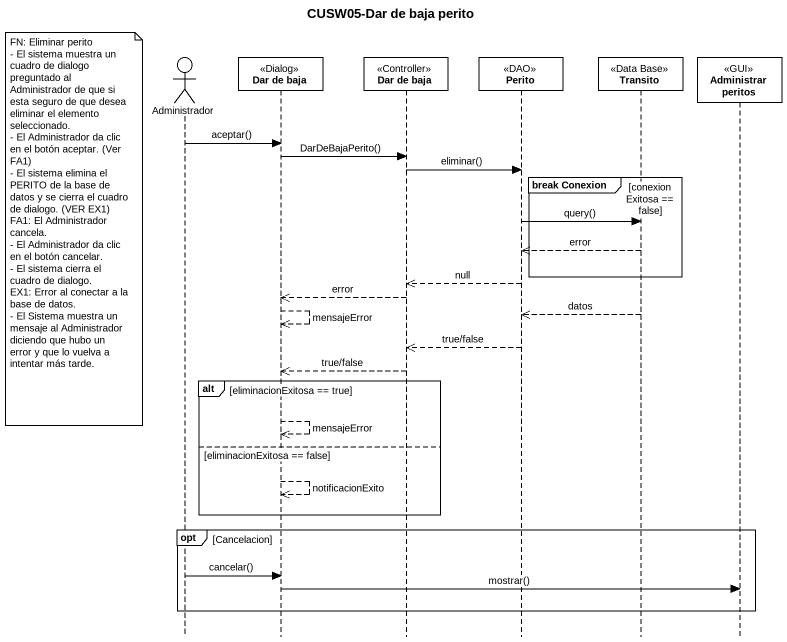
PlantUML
@startuml
title CUSW05-Dar de baja perito
hide footbox
actor Administrador
participant "Dar de baja" as Dar_de_baja <<Dialog>>
participant "Dar de baja" as Dar_de_baja_2 <<Controller>>
participant Perito <<DAO>>
participant Transito <<Data Base>>
participant "Administrar peritos" as Administrar_peritos <<GUI>>

Administrador -> Dar_de_baja : aceptar()
Dar_de_baja -> Dar_de_baja_2 : DarDeBajaPerito()
Dar_de_baja_2 -> Perito : eliminar()
group break Conexion [conexionExitosa == false]
  Perito -> Transito : query()
  note left of Administrador
    FN: Eliminar perito
    - El sistema muestra un cuadro de dialogo preguntado al Administrador de que si esta seguro de que desea eliminar el elemento seleccionado.
    - El Administrador da clic en el botón aceptar. (Ver FA1)
    - El sistema elimina el PERITO de la base de datos y se cierra el cuadro de dialogo. (VER EX1)
    FA1: El Administrador cancela.
    - El Administrador da clic en el botón cancelar.
    - El sistema cierra el cuadro de dialogo.
    EX1: Error al conectar a la base de datos.
    - El Sistema muestra un mensaje al Administrador diciendo que hubo un error y que lo vuelva a intentar más tarde.
  end note
  Transito -->> Perito : error
end
Perito -->> Dar_de_baja_2 : null
Dar_de_baja_2 -->> Dar_de_baja : error
Dar_de_baja -->> Dar_de_baja : mensajeError
Transito -->> Perito : datos
Perito -->> Dar_de_baja_2 : true/false
Dar_de_baja_2 -->> Dar_de_baja : true/false
alt eliminacionExitosa == true
  Dar_de_baja -->> Dar_de_baja : mensajeError
else eliminacionExitosa == false
  Dar_de_baja -->> Dar_de_baja : notificacionExito
end
opt Cancelacion
  Administrador -> Dar_de_baja : cancelar()
  Dar_de_baja -> Administrar_peritos : mostrar()
end
@enduml
